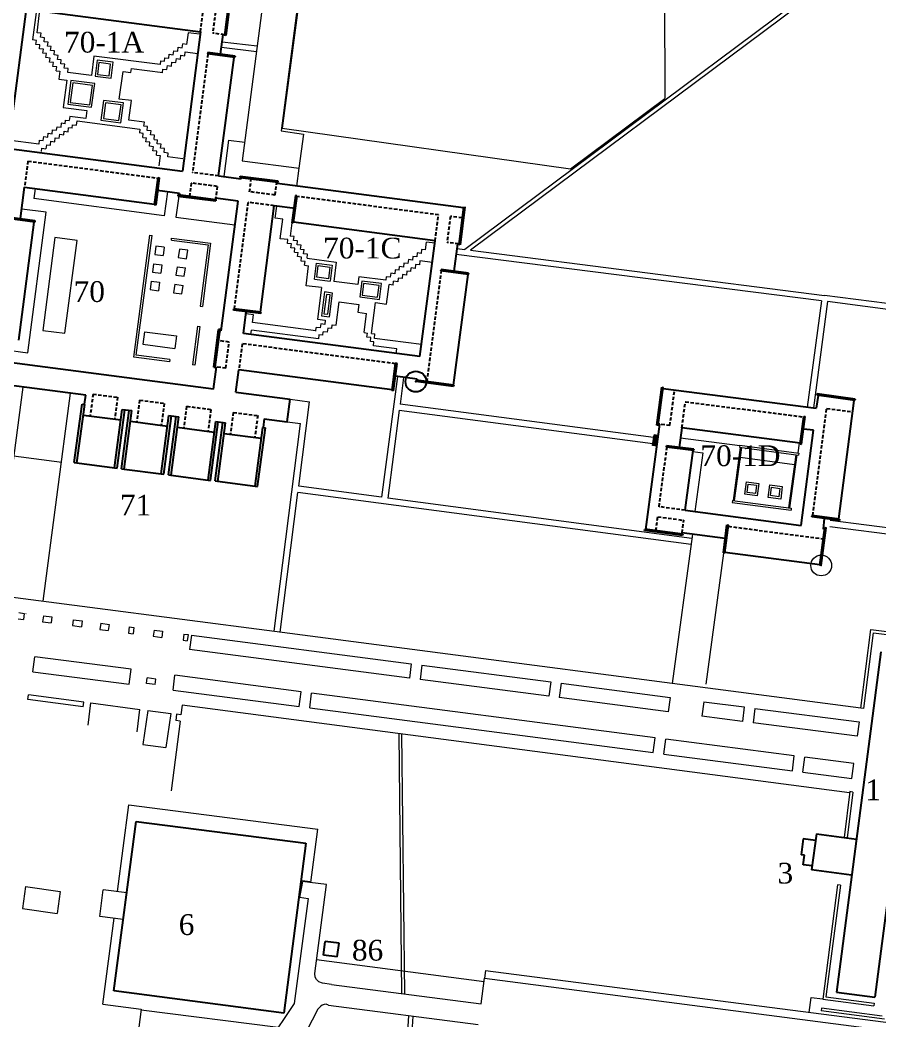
# Model space of a CAD drawing. Header units: millimetres. Extents: x 740 to 5908, y 1492 to 3373.
# Drawn here: x 4919.4 to 5168, y 2607.5 to 2896.7 of the extents above; entities that cross this region are included whole.
import ezdxf

# ---------------------------------------------------------------- set-up
doc = ezdxf.new("R2010")
doc.units = ezdxf.units.MM
doc.header["$PDMODE"] = 32
doc.header["$PDSIZE"] = 6
doc.linetypes.add('OCULTA2', pattern=[0.3, 0.2, -0.1])
for name, color, linetype in [('AUXIPUNT', 7, 'Continuous'), ('CVL_PUNTO_NUM', 7, 'Continuous'), ('EDIFICIOS', 7, 'Continuous'), ('ESCALONES', 4, 'Continuous'), ('OTROS', 6, 'Continuous'), ('VIALI', 6, 'Continuous')]:
    doc.layers.add(name, color=color, linetype=linetype)
doc.layers.add('VIAPEATO', color=8, linetype='Continuous', lineweight=0)
doc.styles.add('ARIAL', font='BOOKOS.TTF')

msp = doc.modelspace()

# ---------------------------------------------------------------- linework, layer by layer
at = {"layer": 'AUXIPUNT', "color": 7}
msp.add_point((5033.83, 2792.13), dxfattribs=at)
at = {"layer": 'EDIFICIOS', "color": 7}
for p, q in [((4921.7, 2903.81), (4916.34, 2862.9)), ((4979.88, 2903), (4978.48, 2892.25)), ((4980.27, 2902.95), (4978.87, 2892.2)), ((4927.27, 2899.04), (4971.59, 2893.28)), ((4971.59, 2893.28), (4966.37, 2852.97)), ((4977.36, 2886.78), (4978.1, 2892.48)), ((4978.87, 2892.2), (4978.48, 2892.25)), ((4973.66, 2887.27), (4973.61, 2886.87)), ((4981.5, 2885.84), (4973.61, 2886.87)), ((4981.55, 2886.24), (4973.66, 2887.27)), ((4976.8, 2851.62), (4981.28, 2885.87)), ((4981.55, 2886.24), (4981.5, 2885.84)), ((4912.38, 2860.06), (4966.37, 2852.97)), ((4959.25, 2851.11), (4958.23, 2843.22)), ((4959.65, 2851.06), (4958.63, 2843.17)), ((4959.25, 2851.11), (4959.65, 2851.06)), ((4976.8, 2851.62), (4983.29, 2850.77)), ((4983, 2851.13), (4983.05, 2851.53)), ((4983, 2851.13), (4993.92, 2849.76)), ((4983.05, 2851.53), (4993.97, 2850.16)), ((4983.29, 2850.77), (4983.33, 2851.09)), ((4919.53, 2839.25), (4920.71, 2848.31)), ((4920.71, 2848.31), (4958.27, 2843.39)), ((4993.76, 2849.78), (4993.71, 2849.42)), ((5047.59, 2842.39), (4993.71, 2849.42)), ((4993.97, 2850.16), (4993.92, 2849.76)), ((4965.52, 2846.53), (4959.17, 2847.35)), ((4965.12, 2846.2), (4965.07, 2845.78)), ((4965.07, 2845.78), (4975.98, 2844.4)), ((4965.47, 2846.16), (4965.12, 2846.2)), ((4965.12, 2846.18), (4976.03, 2844.8)), ((4965.52, 2846.53), (4965.47, 2846.16)), ((4999.04, 2845.91), (4998.02, 2838.07)), ((4999.43, 2845.86), (4998.41, 2838.02)), ((4999.43, 2845.86), (4999.04, 2845.91)), ((4958.27, 2843.39), (4958.25, 2843.23)), ((4958.63, 2843.17), (4958.25, 2843.23)), ((4958.63, 2843.17), (4958.63, 2843.17)), ((4975.96, 2845.17), (4975.91, 2844.81)), ((4982.43, 2844.33), (4975.96, 2845.17)), ((4976.03, 2844.8), (4975.98, 2844.4)), ((4977.54, 2806.82), (4982.43, 2844.33)), ((4988.89, 2812.2), (4992.9, 2842.96)), ((4998.95, 2842.17), (4992.9, 2842.96)), ((5047.63, 2842.69), (5046.21, 2831.76)), ((5048.03, 2842.64), (5046.6, 2831.71)), ((4915.91, 2839.73), (4923.69, 2838.71)), ((4915.86, 2839.33), (4923.64, 2838.31)), ((4919.05, 2804.11), (4923.49, 2838.26)), ((4923.49, 2838.26), (4923.66, 2838.24)), ((4923.69, 2838.71), (4923.66, 2838.24)), ((4998.41, 2838.02), (4998.02, 2838.07)), ((5039.41, 2832.83), (4998.43, 2838.18)), ((5035.01, 2799.34), (5039.41, 2832.83)), ((5045.85, 2831.98), (5044.82, 2824.05)), ((5046.6, 2831.71), (5046.21, 2831.76)), ((5041.09, 2824.13), (5041.14, 2824.53)), ((5048.98, 2823.1), (5041.09, 2824.13)), ((5049.04, 2823.5), (5041.14, 2824.53)), ((5048.84, 2823.12), (5044.66, 2791.12)), ((5049.04, 2823.5), (5048.98, 2823.1)), ((4981.16, 2812.8), (4981.21, 2813.2)), ((4989.04, 2811.78), (4981.16, 2812.8)), ((4989.09, 2812.17), (4981.21, 2813.2)), ((4983.98, 2806), (4984.81, 2812.33)), ((4989.04, 2811.78), (4989.09, 2812.17)), ((4975.4, 2796.33), (4976.81, 2807.23)), ((4975.82, 2796.27), (4977.23, 2807.17)), ((4977.23, 2807.17), (4976.81, 2807.23)), ((4977.19, 2806.86), (4977.23, 2807.17)), ((4977.54, 2806.82), (4977.19, 2806.86)), ((5035.01, 2799.34), (4983.98, 2806)), ((4975.35, 2789.9), (4914.19, 2797.89)), ((4975.35, 2789.9), (4976.17, 2796.36)), ((4975.4, 2796.33), (4975.8, 2796.27)), ((4975.8, 2796.27), (4975.82, 2796.41)), ((5026.95, 2789.54), (5027.99, 2797.44)), ((5027.35, 2789.49), (5028.39, 2797.38)), ((5028.39, 2797.38), (5027.99, 2797.44)), ((4981.8, 2789.06), (4982.65, 2795.57)), ((5026.97, 2789.72), (4982.65, 2795.57)), ((5034.22, 2792.84), (5027.9, 2793.66)), ((4938.4, 2788.15), (4916.16, 2791.05)), ((5033.83, 2792.13), (5033.88, 2792.53)), ((5044.76, 2790.7), (5033.83, 2792.13)), ((5044.81, 2791.1), (5033.88, 2792.53)), ((5034.18, 2792.49), (5034.22, 2792.84)), ((5044.81, 2791.1), (5044.76, 2790.7)), ((5103.52, 2779.56), (5104.97, 2790.48)), ((5103.92, 2779.51), (5105.36, 2790.42)), ((5104.97, 2790.47), (5105.36, 2790.42)), ((4938.04, 2785.55), (4938.4, 2788.15)), ((4981.8, 2789.06), (4997.47, 2787)), ((5027.35, 2789.49), (5026.95, 2789.54)), ((5105.32, 2790.11), (5149.59, 2784.4)), ((5150.11, 2788.11), (5149.59, 2784.4)), ((5149.81, 2788.56), (5149.75, 2788.16)), ((5160.77, 2786.61), (5149.75, 2788.16)), ((5160.83, 2787.01), (5149.81, 2788.56)), ((4935.07, 2768.73), (4937.41, 2785.64)), ((4935.85, 2768.63), (4938.18, 2785.53)), ((4937.41, 2785.64), (4938.18, 2785.53)), ((4996.62, 2780.53), (4997.47, 2787)), ((5156.11, 2752.41), (5160.57, 2786.64)), ((5160.83, 2787.01), (5160.77, 2786.61)), ((4937.76, 2782.45), (4948.52, 2781.04)), ((4946.71, 2767.2), (4948.91, 2784.09)), ((4947.45, 2767.11), (4949.66, 2783.99)), ((4948.78, 2766.93), (4950.98, 2783.81)), ((4948.91, 2784.09), (4951.73, 2783.72)), ((4949.52, 2766.83), (4951.73, 2783.72)), ((4960.25, 2765.43), (4962.46, 2782.31)), ((4960.99, 2765.33), (4963.2, 2782.22)), ((4962.32, 2765.15), (4964.53, 2782.04)), ((4962.46, 2782.31), (4965.27, 2781.95)), ((4963.06, 2765.06), (4965.27, 2781.95)), ((5144.95, 2774.08), (5146, 2782.04)), ((5145.35, 2774.03), (5146.39, 2781.99)), ((5146, 2782.04), (5146.39, 2781.99)), ((4951.33, 2780.67), (4962.06, 2779.27)), ((4964.87, 2778.9), (4975.57, 2777.5)), ((4973.76, 2763.65), (4975.97, 2780.55)), ((4974.5, 2763.56), (4976.71, 2780.45)), ((4975.83, 2763.38), (4978.04, 2780.28)), ((4975.97, 2780.55), (4978.78, 2780.18)), ((4976.57, 2763.28), (4978.78, 2780.18)), ((4989.52, 2778.85), (4987.3, 2761.88)), ((4989.52, 2778.85), (4990.33, 2778.74)), ((4990.01, 2781.4), (4989.67, 2778.82)), ((4990.01, 2781.4), (4996.62, 2780.53)), ((5100.3, 2749.4), (5104.33, 2779.78)), ((5103.92, 2779.51), (5103.52, 2779.56)), ((5104.33, 2779.78), (5103.96, 2779.83)), ((5110.74, 2778.79), (5109.99, 2773.1)), ((5144.97, 2774.28), (5110.74, 2778.79)), ((4978.38, 2777.14), (4989.11, 2775.73)), ((4988.1, 2761.77), (4990.33, 2778.74)), ((5145.19, 2750.47), (5148.77, 2778.03)), ((5148.77, 2778.03), (5145.92, 2778.41)), ((5106.25, 2773.19), (5106.31, 2773.59)), ((5114.11, 2772.15), (5106.25, 2773.19)), ((5114.16, 2772.54), (5106.31, 2773.59)), ((5144.95, 2774.08), (5145.35, 2774.03)), ((5111.66, 2754.94), (5113.96, 2772.17)), ((5114.16, 2772.54), (5114.11, 2772.15)), ((4935.07, 2768.73), (4947.45, 2767.11)), ((4948.78, 2766.93), (4960.99, 2765.33)), ((4962.32, 2765.15), (4974.5, 2763.56)), ((4975.83, 2763.38), (4988.1, 2761.77)), ((5111.66, 2754.94), (5145.19, 2750.47)), ((5148.34, 2753.03), (5148.39, 2753.42)), ((5156.25, 2751.99), (5148.34, 2753.03)), ((5156.3, 2752.39), (5148.39, 2753.42)), ((5122.73, 2742.61), (5123.76, 2750.67)), ((5123.13, 2742.56), (5124.16, 2750.62)), ((5123.76, 2750.67), (5124.16, 2750.62)), ((5150.61, 2739), (5152.05, 2749.9)), ((5151.65, 2749.47), (5152, 2752.55)), ((5152.05, 2749.9), (5152.45, 2749.84)), ((5156.3, 2752.39), (5156.25, 2751.99)), ((5099.96, 2749.04), (5100.02, 2749.44)), ((5110.92, 2747.64), (5099.96, 2749.04)), ((5110.97, 2748.03), (5100.02, 2749.44)), ((5110.69, 2748.4), (5110.65, 2748.07)), ((5123.27, 2746.8), (5110.69, 2748.4)), ((5110.97, 2748.03), (5110.92, 2747.64)), ((5151.01, 2738.95), (5152.45, 2749.84)), ((5151.99, 2749.43), (5151.65, 2749.47)), ((5123.13, 2742.56), (5122.73, 2742.61)), ((5150.64, 2739.17), (5123.15, 2742.71)), ((5151.01, 2738.95), (5150.61, 2739)), ((5168.27, 2713.98), (5155.45, 2615.58)), ((5179.29, 2712.52), (5166.5, 2614.17)), ((4946.55, 2615.98), (4952.94, 2664.97)), ((4952.94, 2664.97), (5002.05, 2658.62)), ((5149.67, 2661.37), (5148.24, 2650.97)), ((5149.67, 2661.37), (5161.22, 2659.86)), ((5002.05, 2658.62), (4995.7, 2609.46)), ((5159.79, 2649.45), (5148.24, 2650.97)), ((4995.7, 2609.46), (4946.55, 2615.98)), ((5155.45, 2615.58), (5166.5, 2614.17))]:
    msp.add_line(p, q, dxfattribs=at)
at = {"layer": 'EDIFICIOS', "color": 7, "linetype": 'OCULTA2', "ltscale": 5}
for p, q in [((4971.59, 2893.28), (4972.57, 2900.83)), ((4976.09, 2900.37), (4975.11, 2892.88)), ((4978.5, 2892.43), (4975.11, 2892.88)), ((4973.73, 2886.85), (4969.3, 2852.6)), ((4921.7, 2855.88), (4920.71, 2848.31)), ((4921.7, 2855.88), (4959.23, 2850.95)), ((4976.8, 2851.62), (4969.3, 2852.6)), ((4968.9, 2849.54), (4968.41, 2845.76)), ((4976.4, 2848.55), (4968.9, 2849.54)), ((4976.4, 2848.55), (4975.96, 2845.17)), ((4985.77, 2847.01), (4986.25, 2850.72)), ((4993.15, 2846.05), (4993.64, 2849.79)), ((4993.15, 2846.05), (4985.77, 2847.01)), ((5040.4, 2840.34), (4999.41, 2845.69)), ((4981.36, 2813.18), (4985.37, 2843.94)), ((4992.9, 2842.96), (4985.37, 2843.94)), ((5039.41, 2832.83), (5040.4, 2840.34)), ((5043.82, 2839.9), (5042.84, 2832.37)), ((5047.21, 2839.45), (5043.82, 2839.9)), ((5046.23, 2831.93), (5042.84, 2832.37)), ((5037.05, 2792.11), (5041.25, 2824.11)), ((4979.87, 2803.54), (4976.81, 2803.94)), ((4978.9, 2796.02), (4979.87, 2803.54)), ((4983.63, 2803.06), (4982.65, 2795.57)), ((5027.97, 2797.28), (4983.63, 2803.06)), ((4978.9, 2796.02), (4975.82, 2796.41)), ((4940.51, 2788.52), (4939.68, 2782.2)), ((4940.51, 2788.52), (4947.59, 2787.6)), ((4947.59, 2787.6), (4946.76, 2781.27)), ((5107.26, 2779.39), (5108.62, 2789.69)), ((4953.98, 2786.76), (4953.15, 2780.43)), ((4953.98, 2786.76), (4961.08, 2785.83)), ((4961.08, 2785.83), (4960.25, 2779.54)), ((4967.55, 2784.99), (4966.72, 2778.66)), ((4967.55, 2784.99), (4974.58, 2784.07)), ((5110.74, 2778.79), (5111.73, 2786.31)), ((5111.73, 2786.31), (5145.98, 2781.89)), ((4974.58, 2784.07), (4973.75, 2777.73)), ((4981.06, 2783.22), (4980.23, 2776.89)), ((4981.06, 2783.22), (4988.11, 2782.3)), ((4988.11, 2782.3), (4987.28, 2775.97)), ((5148.54, 2753.4), (5152.57, 2784.34)), ((5152.57, 2784.34), (5160.14, 2783.36)), ((5107.26, 2779.39), (5104.33, 2779.78)), ((5104.15, 2755.94), (5106.43, 2773.17)), ((5111.66, 2754.94), (5104.15, 2755.94)), ((5103.23, 2749.02), (5103.76, 2753.02)), ((5103.76, 2753.02), (5111.28, 2752.02)), ((5110.79, 2748.39), (5111.28, 2752.02)), ((5124.12, 2750.3), (5151.62, 2746.64))]:
    msp.add_line(p, q, dxfattribs=at)
at = {"layer": 'ESCALONES', "color": 7}
for p, q in [((5102.58, 2773.57), (5102.99, 2776.64)), ((5102.88, 2773.53), (5103.29, 2776.6)), ((5103.18, 2773.49), (5103.58, 2776.56))]:
    msp.add_line(p, q, dxfattribs=at)
at = {"layer": 'OTROS', "color": 7}
for p, q in [((5145.81, 2659.88), (5145.19, 2655.33)), ((5149.4, 2659.39), (5145.81, 2659.88)), ((5146.16, 2655.21), (5145.19, 2655.33)), ((5145.82, 2652.41), (5146.16, 2655.21)), ((5148.39, 2652.06), (5145.82, 2652.41)), ((5007.12, 2626.26), (5007.66, 2630.23)), ((5011.63, 2629.73), (5007.66, 2630.23)), ((5011.09, 2625.76), (5011.63, 2629.73)), ((5011.09, 2625.76), (5007.12, 2626.26))]:
    msp.add_line(p, q, dxfattribs=at)
at = {"layer": 'VIALI', "color": 8}
for p in [(5000.23, 2643.04), (5003.19, 2647.39)]:
    msp.add_line(p, (5001.02, 2647.64), dxfattribs=at)
at = {"layer": 'VIALI', "color": 7}
msp.add_line((5003.2, 2647.33), (5003.19, 2647.39), dxfattribs=at)
at = {"layer": 'VIAPEATO', "color": 8, "lineweight": 0}
for p, q in [((5002.39, 2999.97), (4983.66, 2855.98)), ((5012.37, 2998.79), (4994.9, 2864.62)), ((5005.72, 2945.82), (4995.2, 2865.39))]:
    msp.add_line(p, q, dxfattribs=at)
at = {"layer": 'VIAPEATO', "color": 8}
for p, q in [((5105.71, 2932.37), (5105.8, 2873.97)), ((5142.57, 2900.83), (5047.98, 2830.36)), ((5144.55, 2900.84), (5049.66, 2830.14)), ((4924.05, 2898.82), (4922.99, 2890.9)), ((4924.34, 2892.97), (4925.08, 2898.72)), ((4925.48, 2892.85), (4924.34, 2892.97)), ((4925.32, 2891.69), (4925.48, 2892.85)), ((4926.49, 2891.57), (4925.32, 2891.69)), ((4926.34, 2890.41), (4926.49, 2891.57)), ((4967.97, 2893), (4967.55, 2889.64)), ((4971.26, 2892.56), (4967.97, 2893)), ((4924.15, 2890.78), (4922.99, 2890.9)), ((4924, 2889.62), (4924.15, 2890.78)), ((4925.16, 2889.5), (4924, 2889.62)), ((4927.5, 2890.29), (4926.34, 2890.41)), ((4927.35, 2889.13), (4927.5, 2890.29)), ((4928.38, 2889.02), (4927.35, 2889.13)), ((4928.23, 2887.86), (4928.38, 2889.02)), ((4965.01, 2887.62), (4965.14, 2888.78)), ((4965.14, 2888.78), (4966.3, 2888.62)), ((4966.3, 2888.62), (4966.43, 2889.79)), ((4967.55, 2889.64), (4966.43, 2889.79)), ((4977.62, 2888.82), (4987.8, 2887.58)), ((4977.83, 2890.4), (4987.97, 2889.17)), ((4926.17, 2888.21), (4925.01, 2888.34)), ((4926.02, 2887.05), (4926.17, 2888.21)), ((4927.05, 2886.95), (4926.02, 2887.05)), ((4926.9, 2885.79), (4927.05, 2886.95)), ((4928.07, 2885.66), (4926.9, 2885.79)), ((4929.39, 2887.74), (4928.23, 2887.86)), ((4929.24, 2886.57), (4929.39, 2887.74)), ((4930.4, 2886.45), (4929.24, 2886.57)), ((4930.25, 2885.29), (4930.4, 2886.45)), ((4940.75, 2886.25), (4940.02, 2880.62)), ((4959.87, 2883.77), (4940.75, 2886.25)), ((4961.16, 2884.74), (4961.27, 2885.77)), ((4961.27, 2885.77), (4962.43, 2885.61)), ((4962.43, 2885.61), (4962.56, 2886.77)), ((4962.56, 2886.77), (4963.72, 2886.62)), ((4963.72, 2886.62), (4963.85, 2887.78)), ((4963.85, 2887.78), (4965.01, 2887.62)), ((4965.75, 2885.36), (4965.88, 2886.52)), ((4965.88, 2886.52), (4967.03, 2886.36)), ((4967.03, 2886.36), (4967.16, 2887.48)), ((4967.16, 2887.48), (4970.78, 2886.99)), ((4927.91, 2884.5), (4928.07, 2885.66)), ((4929.08, 2884.38), (4927.91, 2884.5)), ((4928.93, 2883.22), (4929.08, 2884.38)), ((4930.02, 2883.11), (4928.93, 2883.22)), ((4929.87, 2882), (4930.02, 2883.11)), ((4931.34, 2885.18), (4930.25, 2885.29)), ((4931.19, 2884.02), (4931.34, 2885.18)), ((4932.35, 2883.9), (4931.19, 2884.02)), ((4932.2, 2882.76), (4932.35, 2883.9)), ((4960.01, 2884.9), (4959.87, 2883.77)), ((4960.01, 2884.9), (4961.16, 2884.74)), ((4961.88, 2882.34), (4962.01, 2883.51)), ((4962.01, 2883.51), (4963.17, 2883.35)), ((4963.17, 2883.35), (4963.3, 2884.51)), ((4963.3, 2884.51), (4964.46, 2884.35)), ((4964.46, 2884.35), (4964.59, 2885.52)), ((4964.59, 2885.52), (4965.75, 2885.36)), ((4929.87, 2882), (4930.96, 2881.85)), ((4930.96, 2881.85), (4930.66, 2879.57)), ((4933.33, 2882.65), (4932.2, 2882.76)), ((4933.2, 2881.53), (4933.33, 2882.65)), ((4940.02, 2880.62), (4933.2, 2881.53)), ((4948.1, 2873.82), (4949.18, 2881.78)), ((4949.18, 2881.78), (4951.46, 2881.52)), ((4951.46, 2881.52), (4951.61, 2882.63)), ((4951.61, 2882.63), (4960.64, 2881.46)), ((4960.61, 2881.47), (4960.72, 2882.5)), ((4960.72, 2882.5), (4961.88, 2882.34)), ((4930.66, 2879.57), (4932.94, 2879.29)), ((4932.94, 2879.29), (4931.91, 2871.41)), ((4931.91, 2871.41), (4938.7, 2870.53)), ((4951.62, 2873.37), (4948.1, 2873.82)), ((4950.84, 2867.74), (4951.62, 2873.37)), ((5078.57, 2853.64), (5105.8, 2873.97)), ((4933.85, 2868.8), (4933.65, 2867.59)), ((4938.4, 2868.19), (4933.85, 2868.8)), ((4938.7, 2870.53), (4938.4, 2868.19)), ((4929.99, 2864.8), (4930.11, 2865.83)), ((4930.11, 2865.83), (4931.27, 2865.67)), ((4931.27, 2865.67), (4931.4, 2866.84)), ((4932.45, 2866.7), (4931.34, 2866.84)), ((4932.45, 2866.7), (4932.57, 2867.73)), ((4932.57, 2867.73), (4933.65, 2867.59)), ((4933.32, 2864.35), (4933.45, 2865.51)), ((4934.5, 2865.38), (4933.39, 2865.52)), ((4934.5, 2865.38), (4934.62, 2866.41)), ((4934.62, 2866.41), (4935.7, 2866.26)), ((4935.77, 2866.29), (4935.95, 2867.49)), ((4935.95, 2867.49), (4954.04, 2865.09)), ((4955.38, 2867.16), (4950.84, 2867.74)), ((4955.23, 2866), (4955.38, 2867.16)), ((4956.28, 2865.89), (4955.23, 2866)), ((4956.13, 2864.73), (4956.28, 2865.89)), ((4926.13, 2861.79), (4926.26, 2862.95)), ((4926.26, 2862.95), (4927.42, 2862.79)), ((4927.42, 2862.79), (4927.55, 2863.95)), ((4927.55, 2863.95), (4928.71, 2863.8)), ((4928.71, 2863.8), (4928.83, 2864.96)), ((4928.83, 2864.96), (4929.99, 2864.8)), ((4929.47, 2861.47), (4929.6, 2862.63)), ((4929.6, 2862.63), (4930.76, 2862.47)), ((4930.76, 2862.47), (4930.88, 2863.64)), ((4930.88, 2863.64), (4932.04, 2863.48)), ((4932.04, 2863.48), (4932.16, 2864.51)), ((4932.16, 2864.51), (4933.32, 2864.35)), ((4955.05, 2863.88), (4953.88, 2864.01)), ((4954.04, 2865.09), (4953.91, 2864.01)), ((4954.9, 2862.72), (4955.05, 2863.88)), ((4954.9, 2862.72), (4955.93, 2862.62)), ((4957.29, 2864.61), (4956.13, 2864.73)), ((4957.14, 2863.45), (4957.29, 2864.61)), ((4958.3, 2863.33), (4957.14, 2863.45)), ((4958.15, 2862.17), (4958.3, 2863.33)), ((4994.9, 2864.62), (5001.38, 2863.68)), ((4995.2, 2865.39), (5078.57, 2853.64)), ((5001.38, 2863.68), (5000.03, 2853.85)), ((4924.81, 2860.79), (4912.69, 2862.38)), ((4924.97, 2861.94), (4924.81, 2860.79)), ((4924.97, 2861.94), (4926.13, 2861.79)), ((4927.02, 2860.62), (4926.86, 2859.47)), ((4927.02, 2860.62), (4928.18, 2860.46)), ((4928.18, 2860.46), (4928.31, 2861.63)), ((4928.31, 2861.63), (4929.47, 2861.47)), ((4955.78, 2861.46), (4955.93, 2862.62)), ((4956.94, 2861.33), (4955.78, 2861.46)), ((4957.95, 2860.05), (4956.79, 2860.17)), ((4957.8, 2858.89), (4957.95, 2860.05)), ((4958.15, 2862.17), (4959.18, 2862.06)), ((4959.03, 2860.9), (4959.18, 2862.06)), ((4960.2, 2860.78), (4959.03, 2860.9)), ((4960.04, 2859.62), (4960.2, 2860.78)), ((4979.68, 2861.92), (4978.28, 2851.42)), ((4979.68, 2861.92), (4984.35, 2861.33)), ((4925.6, 2858.61), (4925.72, 2859.62)), ((4925.72, 2859.62), (4926.86, 2859.47)), ((4958.97, 2858.77), (4957.8, 2858.89)), ((4958.82, 2857.61), (4958.97, 2858.77)), ((4958.82, 2857.61), (4959.94, 2857.47)), ((4959.94, 2857.47), (4959.53, 2854.47)), ((4961.21, 2859.5), (4960.04, 2859.62)), ((4961.06, 2858.33), (4961.21, 2859.5)), ((4962.22, 2858.21), (4961.06, 2858.33)), ((4962.09, 2857.1), (4962.22, 2858.21)), ((4966.44, 2856.53), (4962.09, 2857.1)), ((4983.66, 2855.98), (5000.14, 2853.84)), ((4999.46, 2848.67), (5000.14, 2853.84)), ((4923.78, 2847.91), (4923.4, 2845.04)), ((4961.99, 2846.99), (4961.08, 2840.1)), ((4965.27, 2845.75), (4964.47, 2839.65)), ((4961.08, 2840.1), (4923.4, 2845.04)), ((4993.14, 2839.36), (4993.6, 2842.86)), ((4926.97, 2841.08), (4919.89, 2842.01)), ((4921.69, 2800.46), (4926.97, 2841.08)), ((4964.47, 2839.65), (4981.54, 2837.42)), ((4995.39, 2839.07), (4993.14, 2839.36)), ((4994.65, 2833.45), (4995.39, 2839.07)), ((4998.02, 2838.07), (4997.51, 2834.22)), ((4929.46, 2833.75), (4925.98, 2806.92)), ((4935.95, 2832.92), (4929.46, 2833.75)), ((4952.97, 2799.73), (4957.57, 2834.4)), ((4998.63, 2834.1), (4997.51, 2834.22)), ((4998.48, 2832.94), (4998.63, 2834.1)), ((4932.4, 2806.08), (4935.95, 2832.92)), ((4958.65, 2831.28), (4958.33, 2828.86)), ((4961.11, 2830.96), (4958.65, 2831.28)), ((4961.11, 2830.96), (4960.79, 2828.54)), ((4963.16, 2833.03), (4963.24, 2833.64)), ((4963.16, 2833.03), (4973.81, 2831.62)), ((4973.81, 2831.62), (4971.5, 2813.89)), ((4995.8, 2833.34), (4994.65, 2833.45)), ((4996.85, 2833.24), (4995.8, 2833.34)), ((4996.7, 2832.08), (4996.85, 2833.24)), ((4997.87, 2831.96), (4996.7, 2832.08)), ((4997.72, 2830.8), (4997.87, 2831.96)), ((4999.64, 2832.82), (4998.48, 2832.94)), ((4999.49, 2831.66), (4999.64, 2832.82)), ((5000.66, 2831.54), (4999.49, 2831.66)), ((5000.51, 2830.38), (5000.66, 2831.54)), ((5036.64, 2830.19), (5036.94, 2832.45)), ((5039.32, 2832.14), (5036.94, 2832.45)), ((4958.33, 2828.86), (4960.79, 2828.54)), ((4965.48, 2830.39), (4965.16, 2827.97)), ((4965.16, 2827.97), (4967.56, 2827.66)), ((4967.88, 2830.08), (4965.48, 2830.39)), ((4967.56, 2827.66), (4967.88, 2830.08)), ((4998.89, 2830.68), (4997.72, 2830.8)), ((4998.74, 2829.52), (4998.89, 2830.68)), ((4998.74, 2829.52), (4999.77, 2829.42)), ((4999.63, 2828.26), (4999.77, 2829.42)), ((5000.79, 2828.14), (4999.63, 2828.26)), ((5000.51, 2830.38), (5001.54, 2830.27)), ((5000.65, 2826.98), (5000.79, 2828.14)), ((5001.39, 2829.11), (5001.54, 2830.27)), ((5002.55, 2828.99), (5001.39, 2829.11)), ((5002.39, 2827.78), (5002.55, 2828.99)), ((5032.93, 2828.3), (5032.82, 2827.25)), ((5034.09, 2828.15), (5032.93, 2828.3)), ((5034.2, 2829.32), (5034.09, 2828.15)), ((5035.37, 2829.17), (5034.2, 2829.32)), ((5035.48, 2830.34), (5035.37, 2829.17)), ((5036.64, 2830.19), (5035.48, 2830.34)), ((5151.06, 2815.47), (5045.45, 2828.91)), ((5049.66, 2830.14), (5152, 2817.05)), ((4957.98, 2826.22), (4957.66, 2823.79)), ((4957.98, 2826.22), (4960.44, 2825.9)), ((4960.44, 2825.9), (4960.12, 2823.47)), ((4964.81, 2825.33), (4964.48, 2822.9)), ((4964.81, 2825.33), (4967.21, 2825.02)), ((5001.81, 2826.87), (5000.65, 2826.98)), ((5001.67, 2825.74), (5001.81, 2826.87)), ((5001.67, 2825.74), (5002.79, 2825.59)), ((5002.08, 2819.86), (5002.79, 2825.59)), ((5002.39, 2827.78), (5010.84, 2826.7)), ((5004.52, 2821.76), (5005.09, 2826.37)), ((5005.09, 2826.37), (5009.66, 2825.78)), ((5009.66, 2825.78), (5009.09, 2821.17)), ((5010.84, 2826.7), (5010.15, 2821.04)), ((5029, 2824.32), (5029.11, 2825.36)), ((5030.27, 2825.21), (5029.11, 2825.36)), ((5030.38, 2826.37), (5030.27, 2825.21)), ((5031.55, 2826.23), (5030.38, 2826.37)), ((5031.66, 2827.39), (5031.55, 2826.23)), ((5032.82, 2827.25), (5031.66, 2827.39)), ((5033.73, 2826.02), (5033.62, 2824.86)), ((5034.89, 2825.89), (5033.73, 2826.02)), ((5034.99, 2827.06), (5034.89, 2825.89)), ((5038.6, 2826.59), (5034.99, 2827.06)), ((4957.66, 2823.79), (4960.12, 2823.47)), ((4964.48, 2822.9), (4966.89, 2822.59)), ((4966.89, 2822.59), (4967.21, 2825.02)), ((5017.3, 2822.45), (5017.01, 2820.16)), ((5025.19, 2821.41), (5017.3, 2822.45)), ((5025.29, 2822.43), (5025.19, 2821.41)), ((5026.45, 2822.29), (5025.29, 2822.43)), ((5026.57, 2823.45), (5026.45, 2822.29)), ((5027.73, 2823.31), (5026.57, 2823.45)), ((5027.84, 2824.47), (5027.73, 2823.31)), ((5029, 2824.32), (5027.84, 2824.47)), ((5029.94, 2823.05), (5029.84, 2821.89)), ((5031.11, 2822.92), (5029.94, 2823.05)), ((5031.21, 2824.09), (5031.11, 2822.92)), ((5032.37, 2823.96), (5031.21, 2824.09)), ((5032.37, 2823.96), (5032.46, 2824.99)), ((5033.62, 2824.86), (5032.46, 2824.99)), ((4957.3, 2821.15), (4956.98, 2818.72)), ((4957.3, 2821.15), (4959.76, 2820.83)), ((4959.76, 2820.83), (4959.44, 2818.4)), ((4964.13, 2820.26), (4963.81, 2817.83)), ((4964.13, 2820.26), (4966.53, 2819.95)), ((4966.21, 2817.52), (4966.53, 2819.95)), ((5006.55, 2819.29), (5002.08, 2819.86)), ((5004.52, 2821.76), (5009.09, 2821.17)), ((5006.55, 2819.29), (5005.37, 2810.13)), ((5017.01, 2820.16), (5010.15, 2821.04)), ((5018.21, 2821.2), (5017.62, 2816.62)), ((5023.91, 2820.45), (5018.21, 2821.2)), ((5023.32, 2815.87), (5023.91, 2820.45)), ((5025.34, 2814.53), (5026.07, 2820.16)), ((5027.23, 2820.01), (5026.07, 2820.16)), ((5027.23, 2820.01), (5027.38, 2821.12)), ((5028.59, 2820.97), (5027.38, 2821.12)), ((5028.68, 2822.02), (5028.59, 2820.97)), ((5029.84, 2821.89), (5028.68, 2822.02)), ((4956.98, 2818.72), (4959.44, 2818.4)), ((4963.81, 2817.83), (4966.21, 2817.52)), ((5007.46, 2818.03), (5006.58, 2811.18)), ((5009.78, 2817.71), (5007.46, 2818.03)), ((5008.9, 2810.89), (5009.78, 2817.71)), ((5017.62, 2816.62), (5023.32, 2815.87)), ((5196.15, 2811.27), (5152, 2817.05)), ((4971.5, 2813.89), (4972.11, 2813.81)), ((5010.81, 2808.43), (5011.68, 2815.21)), ((5011.68, 2815.21), (5017.33, 2814.46)), ((5017.33, 2814.46), (5017.04, 2812.19)), ((5020.97, 2806.04), (5022.13, 2814.96)), ((5022.13, 2814.96), (5025.34, 2814.53)), ((5151.06, 2815.47), (5146.94, 2784.74)), ((5152.78, 2815.25), (5148.74, 2784.51)), ((5195.94, 2809.62), (5152.78, 2815.25)), ((4986.91, 2811.47), (4984.73, 2811.75)), ((4986.61, 2809.19), (4986.91, 2811.47)), ((5006.58, 2811.18), (5008.9, 2810.89)), ((5017.04, 2812.19), (5019.56, 2811.86)), ((5018.84, 2806.29), (5019.56, 2811.86)), ((4970.75, 2808.15), (4969.3, 2797)), ((4970.75, 2808.15), (4971.36, 2808.07)), ((5004.94, 2806.8), (4986.61, 2809.19)), ((5004.95, 2806.73), (5005.05, 2807.77)), ((5006.21, 2807.63), (5005.05, 2807.77)), ((5005.37, 2810.13), (5007.65, 2809.84)), ((5006.32, 2808.79), (5006.21, 2807.63)), ((5007.5, 2808.65), (5006.32, 2808.79)), ((5007.65, 2809.84), (5007.5, 2808.65)), ((5009.53, 2807.43), (5009.67, 2808.57)), ((5009.67, 2808.57), (5010.81, 2808.43)), ((4925.98, 2806.92), (4932.4, 2806.08)), ((4955.39, 2806.54), (4954.93, 2802.9)), ((4955.39, 2806.54), (4964.64, 2805.31)), ((4964.64, 2805.31), (4964.18, 2801.67)), ((4986.16, 2805.71), (4986.33, 2807.02)), ((5005.71, 2804.5), (4986.33, 2807.02)), ((5005.82, 2805.66), (5005.71, 2804.5)), ((5006.98, 2805.52), (5005.82, 2805.66)), ((5006.98, 2805.52), (5007.08, 2806.55)), ((5008.24, 2806.41), (5007.08, 2806.55)), ((5008.35, 2807.58), (5008.24, 2806.41)), ((5009.53, 2807.43), (5008.35, 2807.58)), ((5018.84, 2806.29), (5019.87, 2806.17)), ((5019.7, 2805.01), (5019.87, 2806.17)), ((5020.86, 2804.87), (5019.7, 2805.01)), ((5020.7, 2803.72), (5020.86, 2804.87)), ((5020.97, 2806.04), (5022, 2805.93)), ((5021.83, 2804.61), (5022, 2805.93)), ((4954.93, 2802.9), (4964.18, 2801.67)), ((5021.73, 2803.6), (5020.7, 2803.72)), ((5021.56, 2802.44), (5021.73, 2803.6)), ((5028.31, 2801.56), (5021.56, 2802.44)), ((5035.47, 2802.83), (5021.83, 2804.61)), ((4914.65, 2801.4), (4921.69, 2800.46)), ((4962.7, 2798.48), (4952.97, 2799.73)), ((5028.14, 2800.25), (5028.31, 2801.56)), ((4962.7, 2798.48), (4962.62, 2797.86)), ((4920.23, 2790.53), (4912.25, 2730.46)), ((4926.05, 2728.66), (4934.04, 2788.77)), ((5102.56, 2775.97), (5029.26, 2785.61)), ((5029.03, 2783.88), (5102.36, 2774.26)), ((4992.86, 2719.93), (5000.52, 2780.02)), ((5110.35, 2775.87), (5127.5, 2773.6)), ((5125.67, 2757.74), (5127.72, 2773.09)), ((5125.97, 2757.7), (5128.02, 2773.05)), ((5127.51, 2773.72), (5127.43, 2773.13)), ((5127.43, 2773.13), (5144.42, 2770.88)), ((5127.51, 2773.72), (5144.5, 2771.47)), ((5144.39, 2771.48), (5144.77, 2774.31)), ((4917.56, 2770.68), (4931.46, 2768.82)), ((5143.33, 2768.09), (5127.58, 2770.19)), ((5141.68, 2755.62), (5143.73, 2770.97)), ((5141.98, 2755.58), (5144.03, 2770.93)), ((5144.5, 2771.47), (5144.42, 2770.88)), ((5128.91, 2759.55), (5129.39, 2763.15)), ((5129.39, 2763.15), (5132.98, 2762.66)), ((5129.59, 2760.07), (5129.91, 2762.47)), ((5129.91, 2762.47), (5132.31, 2762.14)), ((5132.31, 2762.14), (5131.98, 2759.75)), ((5132.98, 2762.66), (5132.5, 2759.08)), ((5135.7, 2758.63), (5136.14, 2762.25)), ((5136.14, 2762.25), (5139.75, 2761.77)), ((5136.37, 2759.15), (5136.66, 2761.58)), ((5136.66, 2761.58), (5139.08, 2761.25)), ((5139.75, 2761.77), (5139.29, 2758.17)), ((4994.65, 2719.7), (4999.76, 2760.03)), ((5113.38, 2745.06), (4999.76, 2760.03)), ((5132.5, 2759.08), (5128.91, 2759.55)), ((5131.98, 2759.75), (5129.59, 2760.07)), ((5139.29, 2758.17), (5135.7, 2758.63)), ((5138.77, 2758.84), (5136.37, 2759.15)), ((5139.08, 2761.25), (5138.77, 2758.84)), ((5113.62, 2746.79), (5025.74, 2758.45)), ((5125.38, 2757.78), (5125.3, 2757.19)), ((5125.3, 2757.19), (5142.29, 2754.94)), ((5125.38, 2757.78), (5142.37, 2755.53)), ((5142.37, 2755.53), (5142.29, 2754.94)), ((5153.46, 2750.18), (5187.92, 2745.78)), ((5188.13, 2747.52), (5153.55, 2751.94)), ((5113.78, 2748.01), (5107.96, 2704.86)), ((4827.87, 2741.48), (4993.01, 2719.91)), ((5122.77, 2742.55), (5117.65, 2704.62)), ((4919.1, 2725.31), (4920.65, 2725.11)), ((4920.65, 2725.11), (4920.42, 2723.35)), ((4921.13, 2724.98), (4921.14, 2725.05)), ((4926.16, 2724.4), (4925.93, 2722.63)), ((4926.16, 2724.4), (4928.59, 2724.08)), ((4928.59, 2724.08), (4928.37, 2722.33)), ((4918.87, 2723.53), (4920.42, 2723.35)), ((4925.93, 2722.63), (4928.37, 2722.33)), ((4934.76, 2723.28), (4934.54, 2721.59)), ((4934.54, 2721.59), (4937.14, 2721.23)), ((4934.76, 2723.28), (4937.36, 2722.94)), ((4937.36, 2722.94), (4937.14, 2721.23)), ((4942.75, 2722.24), (4942.52, 2720.47)), ((4942.75, 2722.24), (4945.14, 2721.93)), ((4945.14, 2721.93), (4944.9, 2720.15)), ((4950.96, 2721.17), (4950.73, 2719.38)), ((4950.96, 2721.17), (4952.35, 2720.99)), ((4952.35, 2720.99), (4952.12, 2719.22)), ((4942.52, 2720.47), (4944.9, 2720.15)), ((4950.73, 2719.38), (4952.12, 2719.22)), ((4958.17, 2720.23), (4957.94, 2718.48)), ((4957.94, 2718.48), (4960.36, 2718.12)), ((4958.17, 2720.23), (4960.59, 2719.92)), ((4960.59, 2719.92), (4960.36, 2718.12)), ((4966.79, 2719.11), (4966.56, 2717.32)), ((4966.79, 2719.11), (4967.98, 2718.96)), ((4967.98, 2718.96), (4967.74, 2717.15)), ((4968.97, 2718.83), (4968.42, 2714.65)), ((4968.97, 2718.83), (5032.52, 2710.56)), ((4993.01, 2719.91), (5162.48, 2697.83)), ((5162.46, 2697.71), (5165.38, 2720.45)), ((5163.3, 2697.6), (5166.11, 2719.51)), ((5165.38, 2720.45), (5183.75, 2718.03)), ((5166.11, 2719.51), (5183.64, 2717.19)), ((4966.56, 2717.32), (4967.74, 2717.15)), ((4923.14, 2708.21), (4923.7, 2712.5)), ((4951.51, 2708.93), (4923.7, 2712.5)), ((5031.97, 2706.36), (4968.42, 2714.65)), ((5032.52, 2710.56), (5031.97, 2706.36)), ((5035.57, 2710.16), (5035.03, 2705.99)), ((5035.57, 2710.16), (5072.82, 2705.32)), ((4923.14, 2708.21), (4950.95, 2704.59)), ((4950.95, 2704.59), (4951.51, 2708.93)), ((4963.64, 2702.93), (4964.2, 2707.21)), ((5000.66, 2702.46), (4964.2, 2707.21)), ((4955.94, 2704.83), (4956.14, 2706.42)), ((4958.45, 2704.51), (4955.94, 2704.83)), ((4958.65, 2706.1), (4956.14, 2706.42)), ((4958.44, 2704.51), (4958.65, 2706.1)), ((5072.27, 2701.12), (5035.03, 2705.99)), ((5072.82, 2705.32), (5072.27, 2701.12)), ((5075.83, 2704.92), (5075.29, 2700.74)), ((5075.83, 2704.92), (5107.34, 2700.82)), ((4921.65, 2700.2), (4921.82, 2701.54)), ((4937.86, 2699.46), (4921.82, 2701.54)), ((4963.64, 2702.93), (5000.11, 2698.18)), ((5000.11, 2698.18), (5000.66, 2702.46)), ((5003.15, 2697.78), (5003.71, 2702.06)), ((5103, 2689.11), (5003.71, 2702.06)), ((5106.79, 2696.62), (5075.29, 2700.74)), ((5107.34, 2700.82), (5106.79, 2696.62)), ((4937.69, 2698.12), (4921.65, 2700.2)), ((4937.68, 2698.12), (4937.86, 2699.46)), ((4939.09, 2692.79), (4939.92, 2699.19)), ((4939.92, 2699.19), (4954.07, 2697.27)), ((4966.24, 2698.54), (4965.88, 2695.77)), ((5159.23, 2673.2), (4966.24, 2698.54)), ((5117.03, 2699.56), (5116.49, 2695.37)), ((5117.03, 2699.56), (5128.78, 2698.04)), ((5128.78, 2698.04), (5128.24, 2693.87)), ((4953.23, 2690.87), (4954.07, 2697.27)), ((4956.34, 2697.04), (4954.89, 2687.2)), ((4956.34, 2697.04), (4963, 2696.16)), ((4963, 2696.16), (4961.55, 2686.32)), ((4964.66, 2695.93), (4964.43, 2694.14)), ((4965.88, 2695.77), (4964.66, 2695.93)), ((5003.15, 2697.78), (5102.44, 2684.83)), ((5128.24, 2693.87), (5116.49, 2695.37)), ((5131.85, 2697.64), (5131.31, 2693.49)), ((5131.85, 2697.64), (5161.98, 2693.72)), ((5163.3, 2697.6), (5162.46, 2697.71)), ((4965.65, 2693.98), (4963.07, 2673.83)), ((4965.65, 2693.98), (4964.43, 2694.14)), ((5161.44, 2689.55), (5131.31, 2693.49)), ((5161.98, 2693.72), (5161.44, 2689.55)), ((5028.87, 2690.24), (5029.67, 2615.17)), ((5029.72, 2690.25), (5030.52, 2615.06)), ((4954.89, 2687.2), (4961.55, 2686.32)), ((5102.44, 2684.83), (5103, 2689.11)), ((5105.56, 2684.42), (5106.12, 2688.7)), ((5143.23, 2683.9), (5106.12, 2688.7)), ((5105.56, 2684.42), (5142.67, 2679.58)), ((5142.67, 2679.58), (5143.23, 2683.9)), ((5145.69, 2679.19), (5146.26, 2683.55)), ((5160.43, 2681.65), (5146.26, 2683.55)), ((5159.87, 2677.34), (5160.43, 2681.65)), ((5145.69, 2679.19), (5159.87, 2677.34)), ((5159.28, 2673.56), (5157.63, 2660.33)), ((5160.12, 2673.45), (5158.47, 2660.22)), ((5160.12, 2673.45), (5159.28, 2673.56)), ((4947.63, 2644.66), (4950.9, 2669.76)), ((4950.9, 2669.76), (5005.48, 2662.7)), ((5003.47, 2647.3), (5005.48, 2662.7)), ((4920.95, 2646.14), (4920.09, 2639.76)), ((4920.95, 2646.14), (4931.03, 2644.68)), ((5008, 2646.74), (5003.2, 2647.33)), ((5004.62, 2620.97), (5008, 2646.74)), ((5155.75, 2646.6), (5151.43, 2613.55)), ((5156.58, 2646.49), (5152.36, 2614.26)), ((5156.58, 2646.49), (5155.75, 2646.6)), ((4931.03, 2644.68), (4930.17, 2638.3)), ((5000.23, 2643.04), (5002.7, 2642.68)), ((5002.7, 2642.68), (4998.68, 2612.29)), ((4920.09, 2639.76), (4930.17, 2638.3)), ((4943.39, 2612.13), (4946.62, 2636.93)), ((5005.15, 2625), (5053.58, 2618.7)), ((5004.75, 2619.92), (5004.62, 2620.97)), ((5005.07, 2619.24), (5004.75, 2619.92)), ((5053.99, 2621.81), (5053.69, 2619.58)), ((5053.99, 2621.81), (5171.95, 2606.59)), ((5005.8, 2618.53), (5005.07, 2619.24)), ((5006.84, 2618.14), (5005.8, 2618.53)), ((5009.41, 2617.8), (5006.84, 2618.14)), ((5009.41, 2617.8), (5052.75, 2612.19)), ((5052.75, 2612.19), (5053.69, 2619.58)), ((5053.69, 2619.58), (5169.31, 2604.55)), ((5147.5, 2609.72), (5148.15, 2614.04)), ((5148.15, 2614.04), (5151.43, 2613.61)), ((5152.36, 2614.26), (5166.36, 2612.43)), ((4943.39, 2612.13), (4954.45, 2610.7)), ((4998.68, 2612.28), (4987.9, 2596.37)), ((5006.25, 2611.42), (5005.51, 2610.67)), ((5008.55, 2611.86), (5051.81, 2606.21)), ((5151.43, 2613.55), (5166.25, 2611.61)), ((5166.36, 2612.43), (5166.25, 2611.61)), ((4954.45, 2610.7), (4952.99, 2599.65)), ((4993.99, 2605.34), (4954.41, 2610.36)), ((5005.51, 2610.67), (4998.74, 2597.49)), ((5031.72, 2608.84), (5030.6, 2591.46)), ((5032.99, 2608.67), (5031.87, 2591.35)), ((5151.1, 2610.99), (5150.99, 2610.17)), ((5169.35, 2607.73), (5150.99, 2610.17)), ((5168.64, 2608.66), (5151.1, 2610.99))]:
    msp.add_line(p, q, dxfattribs=at)
at = {"layer": 'VIAPEATO', "color": 7}
for p, q in [((4925.01, 2888.34), (4925.16, 2889.5)), ((4956.79, 2860.17), (4956.94, 2861.33)), ((5045.68, 2830.65), (5047.98, 2830.36)), ((5028.5, 2793.58), (5023.9, 2758.7)), ((5030.26, 2793.35), (5029.26, 2785.61)), ((4997.47, 2787), (5003.08, 2786.26)), ((4999.99, 2761.87), (5003.08, 2786.26)), ((5029.03, 2783.88), (5025.74, 2758.45)), ((4996.62, 2780.53), (5000.52, 2780.02)), ((5102.28, 2773.61), (5102.69, 2776.68)), ((5103.9, 2776.52), (5102.69, 2776.68)), ((5103.49, 2773.44), (5102.28, 2773.61)), ((5113.93, 2771.95), (5116.78, 2771.53)), ((5116.78, 2771.53), (5114.52, 2754.56)), ((5023.9, 2758.7), (4999.99, 2761.87)), ((4942.47, 2637.47), (4943.47, 2645.2)), ((4950.25, 2644.32), (4943.47, 2645.2)), ((4949.24, 2636.59), (4942.47, 2637.47))]:
    msp.add_line(p, q, dxfattribs=at)
at = {"layer": 'VIAPEATO', "color": 8}
for points in [[(4945.71, 2879.83), (4946.29, 2884.45), (4941.67, 2885.05), (4941.09, 2880.43), (4945.71, 2879.83)], [(4948.54, 2866.96), (4949.3, 2872.68), (4943.55, 2873.44), (4942.8, 2867.7), (4948.54, 2866.96)], [(4962.62, 2797.86), (4952.27, 2799.2), (4956.95, 2834.48), (4957.57, 2834.4)], [(4963.24, 2833.64), (4974.5, 2832.15), (4972.11, 2813.81)], [(4971.36, 2808.07), (4969.91, 2796.92), (4969.3, 2797)]]:
    msp.add_lwpolyline(points, dxfattribs=at)
for points in [[(4945.17, 2880.52), (4945.6, 2883.91), (4942.21, 2884.35), (4941.78, 2880.96)], [(4934.12, 2879.22), (4933.22, 2872.33), (4940.1, 2871.45), (4941.01, 2878.32)], [(4934.66, 2878.52), (4933.92, 2872.86), (4939.56, 2872.14), (4940.31, 2877.78)], [(4948.01, 2867.65), (4948.6, 2872.15), (4944.08, 2872.74), (4943.5, 2868.23)], [(5005.63, 2825.67), (5008.97, 2825.25), (5008.56, 2821.87), (5005.21, 2822.3)], [(5022.78, 2816.57), (5023.22, 2819.91), (5018.74, 2820.5), (5018.31, 2817.16)], [(5009.09, 2817.18), (5007.99, 2817.33), (5007.27, 2811.72), (5008.37, 2811.58)]]:
    msp.add_lwpolyline(points, close=True, dxfattribs=at)
msp.add_arc((5007.67, 2610.23), 1.85, 61.474, 140.0443, dxfattribs=at)
at = {"layer": 'VIAPEATO', "color": 7}
msp.add_point((5151.01, 2738.95), dxfattribs=at)

# ---------------------------------------------------------------- texts
at = {"layer": 'CVL_PUNTO_NUM', "color": 7, "style": 'ARIAL'}
for s, p in [('70-1A', (4932.13, 2887.26)), ('70-1C', (5007.01, 2827.72)), ('70', (4934.89, 2815.15)), ('70-1D', (5116.08, 2767.69)), ('71', (4948.27, 2753.42)), ('1', (5163.74, 2671.09)), ('3', (5138.38, 2646.99)), ('6', (4965.28, 2632.11)), ('86', (5015.34, 2624.7))]:
    msp.add_text(s, height=6, dxfattribs=at).set_placement(p)

doc.saveas('drawing.dxf')
